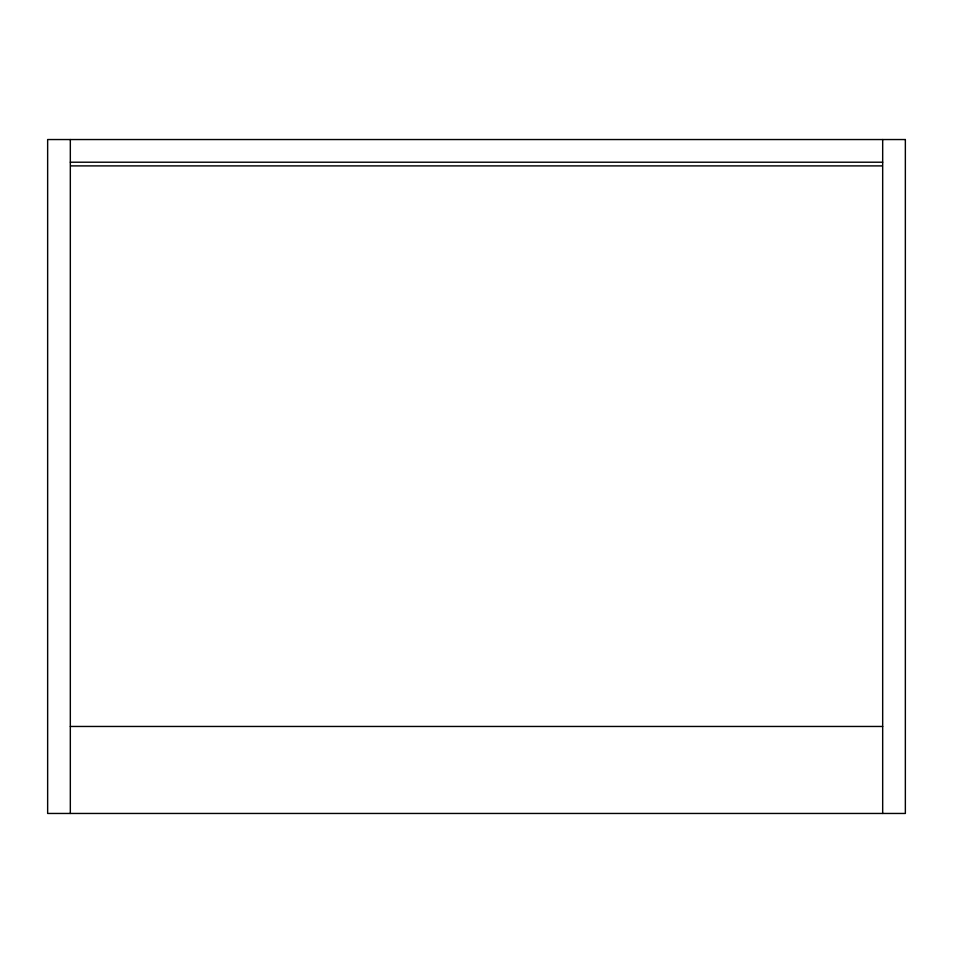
<?xml version="1.0" encoding="UTF-8"?>
<svg xmlns="http://www.w3.org/2000/svg" width="953" height="953" viewBox="0 0 953 953"><rect width="100%" height="100%" fill="white"/><g stroke="black" fill="none" stroke-linecap="round" stroke-linejoin="round"><path stroke-width="1.43" d="M70.319 162.213L882.681 162.213M70.665 165.893L882.335 165.893M70.319 726.46L882.681 726.46M882.681 139.543L882.681 813.457M70.319 139.543L70.319 813.457M905.35 139.543L47.65 139.543L47.65 813.457L905.35 813.457L905.35 139.543"/></g></svg>
